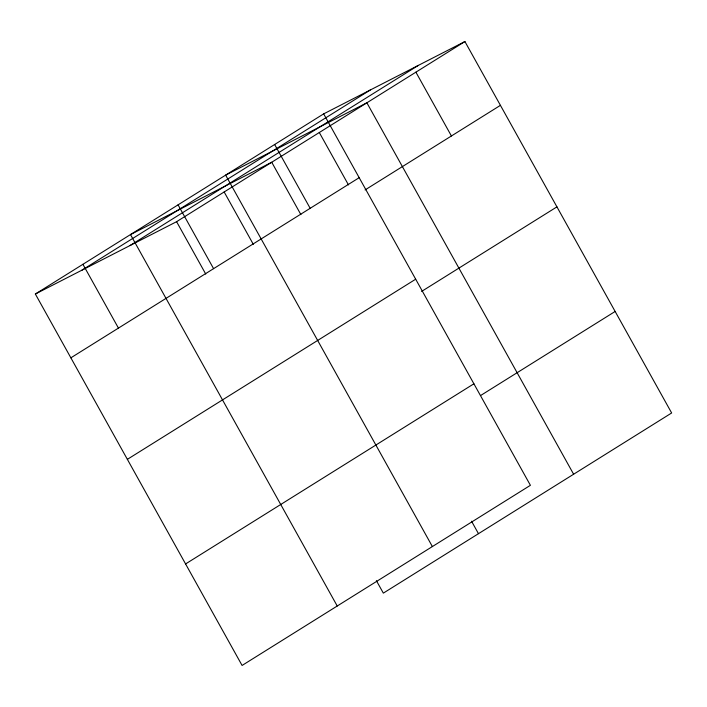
<?xml version="1.0" encoding="UTF-8"?>
<svg xmlns="http://www.w3.org/2000/svg" width="707" height="707" viewBox="0 0 707 707"><rect width="100%" height="100%" fill="white"/><g stroke="black" fill="none" stroke-linecap="round" stroke-linejoin="round"><path stroke-width="1.06" d="M323.665 113.871L530.409 485.311L242.086 665.455L35.35 294.024L323.665 113.871L464.914 41.545L671.65 412.976L383.335 593.129L376.398 580.677M81.959 270.154L370.282 90.01M129.982 245.559L418.305 65.415M35.35 294.024L176.591 221.689L464.914 41.545M70.868 357.83L359.183 177.678M365.086 189.918L500.423 105.352M127.366 459.347L415.689 279.194M421.593 291.434L556.93 206.868M185.588 563.939L473.902 383.795M480.742 395.443L615.143 311.46M415.902 72.167L451.411 135.974M573.624 474.229L366.88 102.798L225.639 175.124L432.375 546.555M319.308 132.518L348.463 184.898M274.652 144.502L310.17 208.309M300.89 214.619L271.735 162.248L130.495 234.574L337.23 606.005M471.542 521.227L478.48 533.679M224.163 191.968L253.318 244.348M178.067 204.844L213.585 268.651M176.591 221.689L205.746 274.069M82.922 264.294L118.44 328.101"/></g></svg>
